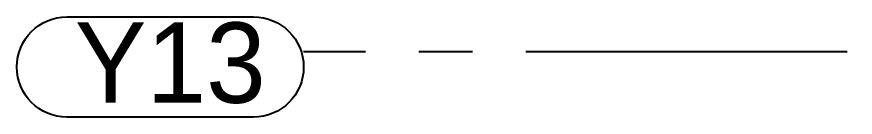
# Model space of a CAD drawing. Header units: millimetres. Extents: x 1135099 to 1230264, y -5736945 to -5695799.
# Drawn here: x 1181485 to 1183444, y -5714202 to -5713968 of the extents above; entities that cross this region are included whole.
import ezdxf

# ---------------------------------------------------------------- set-up
doc = ezdxf.new("R2010")
doc.units = ezdxf.units.MM
doc.header["$LTSCALE"] = 1000
doc.header["$MEASUREMENT"] = 0
for name, pattern in [('AUDIT_D_120904163729-0', [0]), ('T8_REFUGE COLUMNS$0$AUDIT_D_120904163729-0', [0]), ('T8_REFUGE COLUMNS$0$CENTER2', [1.125, 0.75, -0.125, 0.125, -0.125])]:
    doc.linetypes.add(name, pattern=pattern)
doc.layers.get('0').update_dxf_attribs({"linetype": 'AUDIT_D_120904163729-0'})
doc.layers.add('T8(T9 IS SIMILAR)$0$D&W', color=8, linetype='Continuous', lineweight=25)
for name, color, linetype in [('T8_REFUGE COLUMNS$0$A-CENTERLINE', 193, 'T8_REFUGE COLUMNS$0$CENTER2'), ('T8_REFUGE COLUMNS$0$A-COLUMN GRID NUMBERING', 4, 'T8_REFUGE COLUMNS$0$AUDIT_D_120904163729-0'), ('T8_TYPICAL COLUMNS$0$A-RCC COLS', 3, 'Continuous')]:
    doc.layers.add(name, color=color, linetype=linetype)
doc.styles.add('T8_REFUGE COLUMNS$0$STANDARD', font='GOTHIC.TTF')

# ---------------------------------------------------------------- blocks, each defined once
blk = doc.blocks.new('T8_REFUGE COLUMNS')
at = {"layer": 'T8_REFUGE COLUMNS$0$A-CENTERLINE'}
blk.add_line((1229551.2, -5714049.9), (1182156.9, -5714049.9), dxfattribs=at)
at = {"layer": 'T8_REFUGE COLUMNS$0$A-COLUMN GRID NUMBERING', "linetype": 'ByBlock'}
blk.add_lwpolyline([(1181604.1, -5714202.5, -1), (1181604.1, -5713968.1), (1182039.7, -5713968.1, -1), (1182039.7, -5714202.5)], format="xyb", close=True, dxfattribs=at)
at = {"layer": 'T8_REFUGE COLUMNS$0$A-COLUMN GRID NUMBERING', "linetype": 'ByBlock', "insert": (1181622.4, -5713981.4), "char_height": 187.5, "attachment_point": 1, "style": 'T8_REFUGE COLUMNS$0$STANDARD'}
blk.add_mtext_dynamic_manual_height_columns('Y13', width=444.685, gutter_width=500, heights=[0], dxfattribs=at)
blk = doc.blocks.new('T8_TYPICAL COLUMNS')
at = {"layer": 'T8_TYPICAL COLUMNS$0$A-RCC COLS', "linetype": 'ByBlock'}
blk.add_blockref('T8_REFUGE COLUMNS', (0, 0), dxfattribs=at)
blk = doc.blocks.new('T8(T9 IS SIMILAR)')
at = {"layer": 'T8(T9 IS SIMILAR)$0$D&W', "linetype": 'ByBlock'}
blk.add_blockref('T8_TYPICAL COLUMNS', (0, 0), dxfattribs=at)

msp = doc.modelspace()

# ---------------------------------------------------------------- block references
at = {"linetype": 'ByBlock'}
msp.add_blockref('T8(T9 IS SIMILAR)', (-1.4, 0.2, -0.6), dxfattribs=at)

doc.saveas('drawing.dxf')
